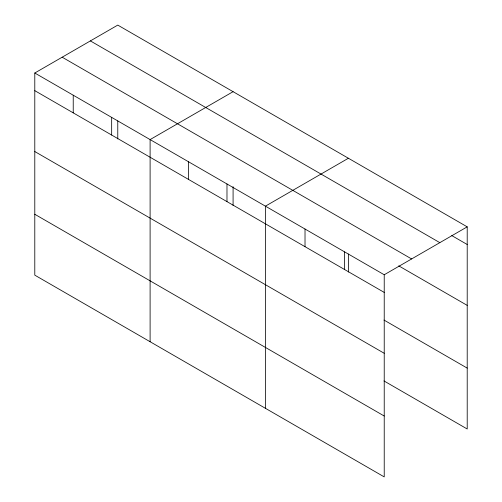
<?xml version="1.0" encoding="UTF-8"?>
<svg xmlns="http://www.w3.org/2000/svg" width="502" height="502" viewBox="0 0 502 502"><rect width="100%" height="100%" fill="white"/><g stroke="black" fill="none" stroke-linecap="round" stroke-linejoin="round"><path stroke-width="0.75" d="M384.225 353.289L384.225 274.757L34.789 73.01L34.789 275.152L384.225 476.9L384.225 353.289L34.789 151.541M383.974 380.936L467.211 428.99L467.211 226.848L117.775 25.1L34.789 73.01M233.085 91.678L150.104 139.587L150.104 341.73M348.401 158.249L265.42 206.159L265.42 408.308M384.225 274.757L467.211 226.848M451.769 235.582L467.211 244.499M90.391 40.913L439.827 242.654M62.173 57.197L411.609 258.944M398.745 265.853L467.211 305.379M34.789 90.661L384.225 292.409M383.974 320.056L467.211 368.11M34.789 214.272L384.225 416.02M348.401 254.037L348.401 272.071M344.623 251.891L344.623 269.543M305.021 229.025L305.021 246.677M233.085 186.675L233.085 205.494M226.979 183.97L226.979 201.622M188.545 161.776L188.545 179.427M117.775 120.888L117.775 138.922M111.664 117.393L111.664 135.044M73.229 95.204L73.229 112.856"/></g></svg>
